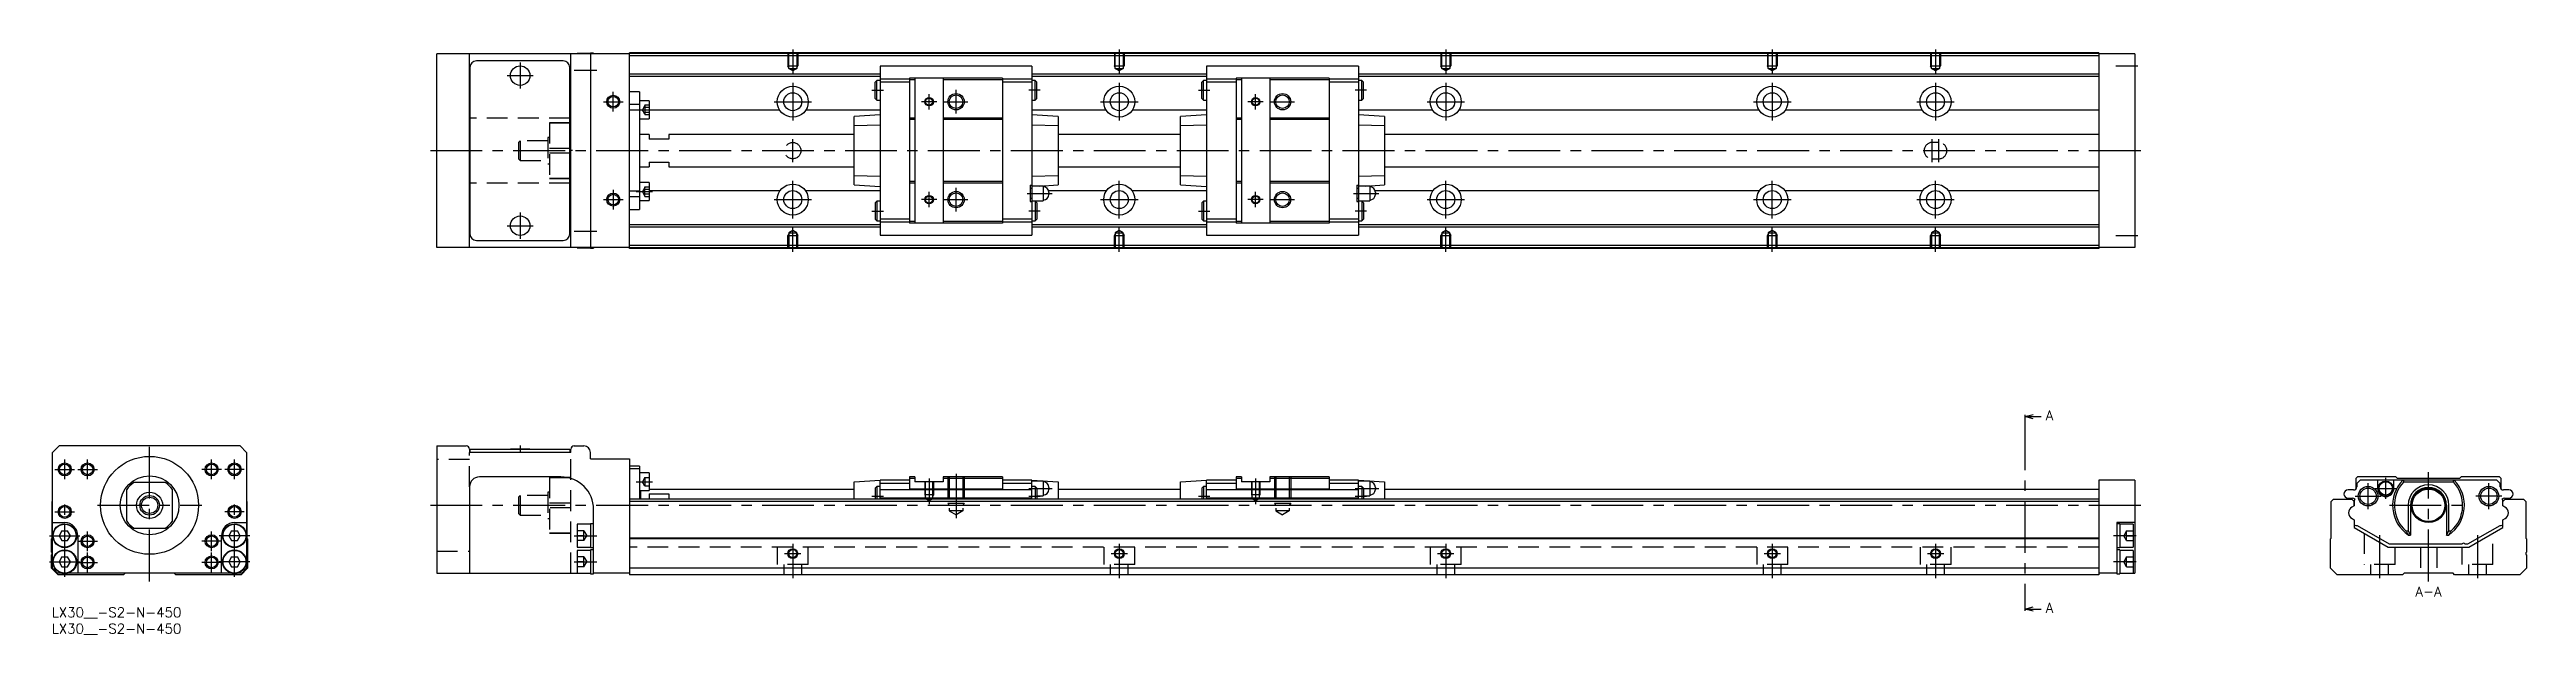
# Model space of a CAD drawing. Extents: x -1 to 758, y -8 to 171.
import ezdxf

# ---------------------------------------------------------------- set-up
doc = ezdxf.new("R2010")
doc.units = 0
doc.header["$LTSCALE"] = 0.5
doc.linetypes.add('CENTER', pattern=[50.8, 31.75, -6.35, 6.35, -6.35])
doc.linetypes.add('DASHED', pattern=[19.05, 12.7, -6.35])
for name, color, linetype in [('MSM_CENTER', 1, 'CENTER'), ('MSM_CONTINUOUS', 7, 'CONTINUOUS'), ('MSM_DASHED', 4, 'DASHED'), ('MSM_NARROW', 5, 'CONTINUOUS'), ('MSM_PART_NUMBER', 7, 'CONTINUOUS')]:
    doc.layers.add(name, color=color, linetype=linetype)
doc.styles.get("Standard").update_dxf_attribs({"font": 'txt.shx', "height": 3, "bigfont": 'bigfont.shx'})

msp = doc.modelspace()

# ---------------------------------------------------------------- linework, layer by layer
at = {"layer": 'MSM_CENTER'}
for p, q in [((143.5, 167), (143.5, 159)), ((227, 171), (227, 163.49)), ((327, 171), (327, 163.49)), ((427, 171), (427, 163.49)), ((527, 171), (527, 163.49)), ((577, 171), (577, 163.49)), ((139.5, 163), (147.5, 163)), ((160, 164.7), (167, 164.7)), ((227, 160.75), (227, 149.25)), ((327, 160.75), (327, 149.25)), ((427, 160.75), (427, 149.25)), ((527, 160.75), (527, 149.25)), ((577, 160.75), (577, 149.25)), ((632.25, 166), (639, 166)), ((169, 155), (175, 155)), ((172, 152), (172, 158)), ((179, 152.55), (184, 152.55)), ((221.25, 155), (232.75, 155)), ((251.25, 158.5), (254.75, 158.5)), ((271.11, 155), (266.39, 155)), ((268.75, 152.63), (268.75, 157.36)), ((273.38, 155), (280.62, 155)), ((277, 151.37), (277, 158.62)), ((302.75, 158.5), (299.25, 158.5)), ((321.25, 155), (332.75, 155)), ((351.25, 158.5), (354.75, 158.5)), ((371.11, 155), (366.39, 155)), ((368.75, 152.63), (368.75, 157.36)), ((373.38, 155), (380.62, 155)), ((402.75, 158.5), (399.25, 158.5)), ((421.25, 155), (432.75, 155)), ((521.25, 155), (532.75, 155)), ((571.25, 155), (582.75, 155)), ((116, 140), (640, 140)), ((227, 136.5), (227, 143.5)), ((576, 136.5), (576, 143.5)), ((578, 136.5), (578, 143.5)), ((227, 119.25), (227, 130.75)), ((327, 119.25), (327, 130.75)), ((427, 119.25), (427, 130.75)), ((527, 119.25), (527, 130.75)), ((577, 119.25), (577, 130.75)), ((169, 125), (175, 125)), ((172, 128), (172, 122)), ((179, 127.44), (184, 127.44)), ((221.25, 125), (232.75, 125)), ((251.25, 121.5), (254.75, 121.5)), ((271.11, 125), (266.39, 125)), ((268.75, 122.63), (268.75, 127.36)), ((273.38, 125), (280.62, 125)), ((277, 121.37), (277, 128.62)), ((298.75, 126.9), (306.45, 126.9)), ((302.75, 121.5), (299.25, 121.5)), ((321.25, 125), (332.75, 125)), ((351.25, 121.5), (354.75, 121.5)), ((371.11, 125), (366.39, 125)), ((368.75, 122.63), (368.75, 127.36)), ((373.38, 125), (380.62, 125)), ((398.75, 126.9), (406.45, 126.9)), ((402.75, 121.5), (399.25, 121.5)), ((421.25, 125), (432.75, 125)), ((521.25, 125), (532.75, 125)), ((571.25, 125), (582.75, 125)), ((139.5, 117), (147.5, 117)), ((143.5, 121), (143.5, 113)), ((160, 115.3), (167, 115.3)), ((227, 109), (227, 116.51)), ((327, 109), (327, 116.51)), ((427, 109), (427, 116.51)), ((527, 109), (527, 116.51)), ((577, 109), (577, 116.51)), ((632.25, 114), (639, 114)), ((604.38, 58), (604.38, 0)), ((30, 8), (30, 51.5)), ((143.5, 49.6), (143.5, 47.49)), ((1, 42.3), (7, 42.3)), ((4, 39.3), (4, 45.3)), ((8, 42.3), (14, 42.3)), ((11, 39.3), (11, 45.3)), ((52, 42.3), (46, 42.3)), ((49, 39.3), (49, 45.3)), ((59, 42.3), (53, 42.3)), ((56, 39.3), (56, 45.3)), ((179, 38.55), (184, 38.55)), ((268.75, 39.5), (268.75, 31.69)), ((277, 41), (277, 27.41)), ((368.75, 39.5), (368.75, 31.69)), ((709.5, 30.1), (709.5, 38.1)), ((714.9, 33.25), (714.9, 39.75)), ((728, 8), (728, 41.5)), ((746.5, 30.1), (746.5, 38.1)), ((4, 9.35), (4, 32.3)), ((14, 31.3), (46, 31.3)), ((56, 9.35), (56, 32.3)), ((116, 31.3), (640, 31.3)), ((251.25, 34.1), (254.75, 34.1)), ((299.25, 36.5), (306.45, 36.5)), ((299.25, 34.1), (302.75, 34.1)), ((351.25, 34.1), (354.75, 34.1)), ((399.25, 36.5), (406.45, 36.5)), ((399.25, 34.1), (402.75, 34.1)), ((705.5, 34.1), (713.5, 34.1)), ((711.65, 36.5), (718.15, 36.5)), ((716, 31.3), (740, 31.3)), ((750.5, 34.1), (742.5, 34.1)), ((1, 29.3), (7, 29.3)), ((11, 17.3), (11, 23.3)), ((49, 17.3), (49, 23.3)), ((59, 29.3), (53, 29.3)), ((-0.65, 22), (8.65, 22)), ((8, 20.3), (14, 20.3)), ((11, 10.8), (11, 16.8)), ((52, 20.3), (46, 20.3)), ((49, 10.8), (49, 16.8)), ((60.65, 22), (51.35, 22)), ((160, 22), (167, 22)), ((224.5, 16.5), (229.5, 16.5)), ((227, 19.5), (227, 9)), ((324.5, 16.5), (329.5, 16.5)), ((327, 19.5), (327, 9)), ((424.5, 16.5), (429.5, 16.5)), ((427, 19.5), (427, 9)), ((524.5, 16.5), (529.5, 16.5)), ((527, 19.5), (527, 9)), ((574.5, 16.5), (579.5, 16.5)), ((577, 19.5), (577, 9)), ((638.5, 22), (631.5, 22)), ((713, 22.18), (713, 9)), ((743, 22.18), (743, 9)), ((-0.65, 14), (8.65, 14)), ((8, 13.8), (14, 13.8)), ((52, 13.8), (46, 13.8)), ((60.65, 14), (51.35, 14)), ((160, 14), (167, 14)), ((638.5, 14), (631.5, 14))]:
    msp.add_line(p, q, dxfattribs=at)
at = {"layer": 'MSM_CONTINUOUS'}
for p, q in [((118, 110.3), (118, 169.7)), ((177, 169.7), (118, 169.7)), ((128, 110.3), (128, 169.7)), ((156.7, 167.5), (130.1, 167.5)), ((159, 110.3), (159, 169.7)), ((161, 169.75), (161, 169.7)), ((165, 169.75), (161, 169.75)), ((166, 169.9), (165, 169.9)), ((165, 169.9), (165, 110.1)), ((166, 169.9), (166, 169.7)), ((627, 170), (177, 170)), ((177, 110), (177, 170)), ((627, 169.8), (177, 169.8)), ((627, 169.1), (177, 169.1)), ((627, 170), (627, 110)), ((638, 169.7), (627, 169.7)), ((638, 169.7), (638, 110.3)), ((128.1, 165.5), (128.1, 114.5)), ((158.7, 114.5), (158.7, 165.5)), ((253.75, 163.45), (177, 163.45)), ((253.75, 162.75), (177, 162.75)), ((252.75, 161.5), (252.25, 161)), ((252.25, 156), (252.25, 161)), ((252.75, 155.5), (252.75, 161.5)), ((253.75, 161.5), (252.75, 161.5)), ((300.25, 165.9), (253.75, 165.9)), ((253.75, 165.9), (253.75, 114.1)), ((262.75, 161.95), (253.75, 161.95)), ((262.75, 160.95), (253.75, 160.95)), ((262.75, 162.25), (262.75, 117.75)), ((291.25, 162.25), (262.75, 162.25)), ((264.4, 161.75), (262.75, 161.75)), ((264.4, 162.25), (264.4, 117.75)), ((273.1, 162.25), (273.1, 117.75)), ((291.25, 161.75), (273.1, 161.75)), ((291.25, 162.25), (291.25, 117.75)), ((300.25, 161.95), (291.25, 161.95)), ((300.25, 160.95), (291.25, 160.95)), ((300.25, 165.9), (300.25, 114.1)), ((353.75, 163.45), (300.25, 163.45)), ((353.75, 162.75), (300.25, 162.75)), ((301.25, 161.5), (300.25, 161.5)), ((301.75, 161), (301.25, 161.5)), ((301.25, 155.5), (301.25, 161.5)), ((301.75, 156), (301.75, 161)), ((352.75, 161.5), (352.25, 161)), ((352.25, 156), (352.25, 161)), ((352.75, 155.5), (352.75, 161.5)), ((353.75, 161.5), (352.75, 161.5)), ((400.25, 165.9), (353.75, 165.9)), ((353.75, 165.9), (353.75, 114.1)), ((362.75, 161.95), (353.75, 161.95)), ((362.75, 160.95), (353.75, 160.95)), ((362.75, 162.25), (362.75, 117.75)), ((391.25, 162.25), (362.75, 162.25)), ((364.4, 161.75), (362.75, 161.75)), ((364.4, 162.25), (364.4, 117.75)), ((373.1, 162.25), (373.1, 117.75)), ((391.25, 161.75), (373.1, 161.75)), ((391.25, 162.25), (391.25, 117.75)), ((400.25, 161.95), (391.25, 161.95)), ((400.25, 160.95), (391.25, 160.95)), ((400.25, 165.9), (400.25, 114.1)), ((627, 163.45), (400.25, 163.45)), ((627, 162.75), (400.25, 162.75)), ((401.25, 161.5), (400.25, 161.5)), ((401.75, 161), (401.25, 161.5)), ((401.25, 155.5), (401.25, 161.5)), ((401.75, 156), (401.75, 161)), ((128, 158.2), (128.1, 158.2)), ((158.7, 158.2), (159, 158.2)), ((180, 158), (177, 158)), ((180, 154.13), (177, 154.13)), ((180, 152.38), (177, 152.38)), ((180, 158), (180, 122)), ((183, 155.3), (180, 155.3)), ((183, 155.3), (183, 149.8)), ((223.05, 152.36), (183, 152.36)), ((253.75, 152.36), (230.95, 152.36)), ((252.25, 156), (252.75, 155.5)), ((252.75, 155.5), (253.75, 155.5)), ((300.25, 155.5), (301.25, 155.5)), ((323.05, 152.36), (300.25, 152.36)), ((301.25, 155.5), (301.75, 156)), ((353.75, 152.36), (330.95, 152.36)), ((352.25, 156), (352.75, 155.5)), ((352.75, 155.5), (353.75, 155.5)), ((400.25, 155.5), (401.25, 155.5)), ((423.05, 152.36), (400.25, 152.36)), ((401.25, 155.5), (401.75, 156)), ((523.05, 152.36), (430.95, 152.36)), ((573.05, 152.36), (530.95, 152.36)), ((627, 152.36), (580.95, 152.36)), ((128.1, 150), (128, 150)), ((159, 150), (158.7, 150)), ((159, 148.5), (158.7, 148.5)), ((159, 148.47), (158.7, 148.47)), ((180, 149.8), (183, 149.8)), ((183, 145), (180, 145)), ((183, 145), (183, 143.5)), ((189, 145), (189, 143.5)), ((245.75, 145), (189, 145)), ((253.75, 151), (245.75, 150.47)), ((245.75, 129.53), (245.75, 150.47)), ((253.75, 147.86), (245.75, 147.6)), ((264.4, 150), (262.75, 150)), ((264.4, 149.5), (262.75, 149.5)), ((291.25, 150), (273.1, 150)), ((291.25, 149.5), (273.1, 149.5)), ((308.25, 150.47), (300.25, 151)), ((308.25, 147.6), (300.25, 147.86)), ((308.25, 150.47), (308.25, 129.53)), ((345.75, 145), (308.25, 145)), ((353.75, 151), (345.75, 150.47)), ((345.75, 129.53), (345.75, 150.47)), ((353.75, 147.86), (345.75, 147.6)), ((364.4, 150), (362.75, 150)), ((364.4, 149.5), (362.75, 149.5)), ((391.25, 150), (373.1, 150)), ((391.25, 149.5), (373.1, 149.5)), ((408.25, 150.47), (400.25, 151)), ((408.25, 147.6), (400.25, 147.86)), ((408.25, 150.47), (408.25, 129.53)), ((627, 145), (408.25, 145)), ((158.7, 140.72), (159, 140.72)), ((159, 139.28), (158.7, 139.28)), ((189, 143.5), (183, 143.5)), ((128.1, 130), (128, 130)), ((159, 131.53), (158.7, 131.53)), ((159, 131.5), (158.7, 131.5)), ((159, 130), (158.7, 130)), ((180, 135), (183, 135)), ((183, 130.19), (180, 130.19)), ((183, 136.5), (189, 136.5)), ((183, 136.5), (183, 135)), ((183, 130.19), (183, 124.69)), ((189, 136.5), (189, 135)), ((189, 135), (245.75, 135)), ((245.75, 132.4), (253.75, 132.14)), ((245.75, 129.53), (253.75, 129)), ((264.4, 130.5), (262.75, 130.5)), ((264.4, 130), (262.75, 130)), ((291.25, 130.5), (273.1, 130.5)), ((291.25, 130), (273.1, 130)), ((299.75, 129.4), (299.75, 124.4)), ((299.75, 129.4), (300.25, 129.4)), ((300.25, 132.14), (308.25, 132.4)), ((303.7, 129.15), (300.25, 129.15)), ((302.51, 129.15), (308.25, 129.53)), ((303.7, 129.15), (303.7, 124.65)), ((308.25, 135), (345.75, 135)), ((345.75, 132.4), (353.75, 132.14)), ((345.75, 129.53), (353.75, 129)), ((364.4, 130.5), (362.75, 130.5)), ((364.4, 130), (362.75, 130)), ((391.25, 130.5), (373.1, 130.5)), ((391.25, 130), (373.1, 130)), ((399.75, 129.4), (399.75, 124.4)), ((399.75, 129.4), (400.25, 129.4)), ((400.25, 132.14), (408.25, 132.4)), ((403.7, 129.15), (400.25, 129.15)), ((402.51, 129.15), (408.25, 129.53)), ((403.7, 129.15), (403.7, 124.65)), ((408.25, 135), (627, 135)), ((128.1, 121.8), (128, 121.8)), ((159, 121.8), (158.7, 121.8)), ((180, 127.62), (177, 127.62)), ((180, 125.87), (177, 125.87)), ((177, 122), (180, 122)), ((180, 124.69), (183, 124.69)), ((223.05, 127.64), (183, 127.64)), ((253.75, 127.64), (230.95, 127.64)), ((252.75, 124.5), (252.25, 124)), ((252.25, 124), (252.25, 119)), ((253.75, 124.5), (252.75, 124.5)), ((252.75, 124.5), (252.75, 118.5)), ((300.25, 128.4), (299.75, 128.4)), ((299.75, 125.4), (300.25, 125.4)), ((299.75, 124.4), (300.25, 124.4)), ((300.25, 124.65), (303.7, 124.65)), ((301.25, 124.5), (300.25, 124.5)), ((301.25, 124.5), (301.25, 118.5)), ((301.75, 124), (301.25, 124.5)), ((301.75, 124), (301.75, 119)), ((323.05, 127.64), (305.39, 127.64)), ((305.45, 127.2), (305.45, 126.6)), ((353.75, 127.64), (330.95, 127.64)), ((352.75, 124.5), (352.25, 124)), ((352.25, 124), (352.25, 119)), ((353.75, 124.5), (352.75, 124.5)), ((352.75, 124.5), (352.75, 118.5)), ((400.25, 128.4), (399.75, 128.4)), ((399.75, 125.4), (400.25, 125.4)), ((399.75, 124.4), (400.25, 124.4)), ((400.25, 124.65), (403.7, 124.65)), ((401.25, 124.5), (400.25, 124.5)), ((401.25, 124.5), (401.25, 118.5)), ((401.75, 124), (401.25, 124.5)), ((401.75, 124), (401.75, 119)), ((423.05, 127.64), (405.39, 127.64)), ((405.45, 127.2), (405.45, 126.6)), ((523.05, 127.64), (430.95, 127.64)), ((573.05, 127.64), (530.95, 127.64)), ((627, 127.64), (580.95, 127.64)), ((253.75, 117.25), (177, 117.25)), ((253.75, 116.55), (177, 116.55)), ((252.25, 119), (252.75, 118.5)), ((252.75, 118.5), (253.75, 118.5)), ((262.75, 119.05), (253.75, 119.05)), ((262.75, 118.05), (253.75, 118.05)), ((253.75, 114.1), (300.25, 114.1)), ((264.4, 118.25), (262.75, 118.25)), ((291.25, 117.75), (262.75, 117.75)), ((291.25, 118.25), (273.1, 118.25)), ((300.25, 119.05), (291.25, 119.05)), ((300.25, 118.05), (291.25, 118.05)), ((300.25, 118.5), (301.25, 118.5)), ((353.75, 117.25), (300.25, 117.25)), ((353.75, 116.55), (300.25, 116.55)), ((301.25, 118.5), (301.75, 119)), ((352.25, 119), (352.75, 118.5)), ((352.75, 118.5), (353.75, 118.5)), ((362.75, 119.05), (353.75, 119.05)), ((362.75, 118.05), (353.75, 118.05)), ((353.75, 114.1), (400.25, 114.1)), ((364.4, 118.25), (362.75, 118.25)), ((391.25, 117.75), (362.75, 117.75)), ((391.25, 118.25), (373.1, 118.25)), ((400.25, 119.05), (391.25, 119.05)), ((400.25, 118.05), (391.25, 118.05)), ((400.25, 118.5), (401.25, 118.5)), ((627, 117.25), (400.25, 117.25)), ((627, 116.55), (400.25, 116.55)), ((401.25, 118.5), (401.75, 119)), ((177, 110.3), (118, 110.3)), ((130.1, 112.5), (156.7, 112.5)), ((161, 110.3), (161, 110.25)), ((161, 110.25), (165, 110.25)), ((165, 110.1), (166, 110.1)), ((166, 110.3), (166, 110.1)), ((627, 110.9), (177, 110.9)), ((627, 110.2), (177, 110.2)), ((627, 110), (177, 110)), ((638, 110.3), (627, 110.3)), ((604.38, 58.5), (606.88, 59.17)), ((604.38, 59), (604.38, 58)), ((606.88, 57.83), (604.38, 58.5)), ((604.38, 58.5), (609.38, 58.5)), ((2.3, 49.5), (0.3, 47.5)), ((0.3, 12), (0.3, 47.5)), ((57.7, 49.5), (2.3, 49.5)), ((59.7, 47.5), (57.7, 49.5)), ((59.7, 47.5), (59.7, 12)), ((118, 49.5), (118, 10.5)), ((118, 49.5), (127, 49.5)), ((128, 48.5), (128, 47.5)), ((159, 47.5), (128, 47.5)), ((128.1, 48.5), (128.1, 47.5)), ((128.1, 48.5), (158.7, 48.5)), ((140.5, 48.6), (146.5, 48.6)), ((140.5, 48.6), (140.5, 48.5)), ((146.5, 48.5), (146.5, 48.6)), ((158.7, 48.5), (158.7, 47.5)), ((159, 47.5), (159, 48.5)), ((160, 49.5), (163, 49.5)), ((165, 45.5), (165, 47.5)), ((34.82, 38.3), (25.18, 38.3)), ((156, 40), (131, 40)), ((165, 45.5), (177, 45.5)), ((177, 45.5), (177, 10)), ((180, 43.3), (177, 43.3)), ((180, 42.45), (177, 42.45)), ((180, 43.3), (180, 33.2)), ((183, 41.3), (180, 41.3)), ((183, 41.3), (183, 35.8)), ((245.75, 38.5), (253.75, 39)), ((245.75, 33.2), (245.75, 38.5)), ((262.75, 39), (253.75, 39)), ((253.75, 33.2), (253.75, 39)), ((262.75, 38), (253.75, 38)), ((262.75, 40), (262.75, 36.29)), ((264.4, 40), (262.75, 40)), ((264.4, 39.5), (262.75, 39.5)), ((264.4, 40), (264.4, 38.5)), ((273.1, 38.5), (264.4, 38.5)), ((273.1, 40), (273.1, 38.5)), ((291.25, 40), (273.1, 40)), ((291.25, 39.5), (273.1, 39.5)), ((291.25, 40), (291.25, 36.29)), ((300.25, 39), (291.25, 39)), ((300.25, 38), (291.25, 38)), ((300.25, 39), (308.25, 38.5)), ((300.25, 33.2), (300.25, 39)), ((303.7, 38.75), (300.25, 38.75)), ((303.7, 38.75), (303.7, 34.25)), ((308.25, 38.5), (308.25, 33.2)), ((345.75, 38.5), (353.75, 39)), ((345.75, 33.2), (345.75, 38.5)), ((362.75, 39), (353.75, 39)), ((353.75, 33.2), (353.75, 39)), ((362.75, 38), (353.75, 38)), ((362.75, 40), (362.75, 36.29)), ((364.4, 40), (362.75, 40)), ((364.4, 39.5), (362.75, 39.5)), ((364.4, 40), (364.4, 38.5)), ((373.1, 38.5), (364.4, 38.5)), ((373.1, 40), (373.1, 38.5)), ((391.25, 40), (373.1, 40)), ((391.25, 39.5), (373.1, 39.5)), ((391.25, 40), (391.25, 36.29)), ((400.25, 39), (391.25, 39)), ((400.25, 38), (391.25, 38)), ((400.25, 39), (408.25, 38.5)), ((400.25, 33.2), (400.25, 39)), ((403.7, 38.75), (400.25, 38.75)), ((403.7, 38.75), (403.7, 34.25)), ((408.25, 38.5), (408.25, 33.2)), ((627, 39), (627, 10)), ((638, 39), (627, 39)), ((638, 39), (638, 10.5)), ((706.25, 40), (705.75, 39.5)), ((705.75, 39.5), (705.75, 36.29)), ((707.05, 39), (706.05, 38)), ((706.05, 38), (706.05, 37)), ((718, 40), (706.25, 40)), ((748.95, 39), (707.05, 39)), ((712.4, 39), (712.4, 36.5)), ((717.4, 36.5), (717.4, 39)), ((718.5, 39.5), (718, 40)), ((737.5, 39.5), (718.5, 39.5)), ((720.14, 39), (720.4, 38.5)), ((720.4, 38.5), (735.6, 38.5)), ((735.6, 38.5), (735.86, 39)), ((738, 40), (737.5, 39.5)), ((749.75, 40), (738, 40)), ((749.95, 38), (748.95, 39)), ((750.25, 39.5), (749.75, 40)), ((749.95, 37), (749.95, 38)), ((750.25, 36.29), (750.25, 39.5)), ((0.2, 32.5), (0.3, 32.6)), ((0.2, 21.2), (0.2, 32.5)), ((23, 26.48), (23, 36.12)), ((37, 26.48), (37, 36.12)), ((59.7, 32.6), (59.8, 32.5)), ((59.8, 32.5), (59.8, 21.2)), ((128, 37), (128, 10.5)), ((627, 33.2), (177, 33.2)), ((627, 32.5), (177, 32.5)), ((180, 35.8), (183, 35.8)), ((180.5, 33.2), (180.5, 35.8)), ((183, 36.3), (245.75, 36.3)), ((183, 34.87), (189, 34.87)), ((183, 34.87), (183, 33.2)), ((189, 34.87), (189, 33.2)), ((252.75, 37.1), (252.25, 36.6)), ((252.25, 36.6), (252.25, 33.2)), ((253.75, 37.1), (252.75, 37.1)), ((252.75, 37.1), (252.75, 33.2)), ((300.25, 36), (253.75, 36)), ((300.25, 33.5), (253.75, 33.5)), ((291.25, 36.29), (262.75, 36.29)), ((301.25, 37.1), (300.25, 37.1)), ((301.75, 36.6), (301.25, 37.1)), ((301.25, 37.1), (301.25, 33.2)), ((301.75, 36.6), (301.75, 33.2)), ((301.75, 34.25), (303.7, 34.25)), ((305.45, 36.8), (305.45, 36.2)), ((308.25, 36.3), (345.75, 36.3)), ((352.75, 37.1), (352.25, 36.6)), ((352.25, 36.6), (352.25, 33.2)), ((353.75, 37.1), (352.75, 37.1)), ((352.75, 37.1), (352.75, 33.2)), ((400.25, 36), (353.75, 36)), ((400.25, 33.5), (353.75, 33.5)), ((391.25, 36.29), (362.75, 36.29)), ((401.25, 37.1), (400.25, 37.1)), ((401.75, 36.6), (401.25, 37.1)), ((401.25, 37.1), (401.25, 33.2)), ((401.75, 36.6), (401.75, 33.2)), ((401.75, 34.25), (403.7, 34.25)), ((405.45, 36.8), (405.45, 36.2)), ((408.25, 36.3), (627, 36.3)), ((698.2, 32.5), (698.9, 33.2)), ((698.2, 21.2), (698.2, 32.5)), ((698.9, 33.2), (704.55, 33.2)), ((705.05, 36), (703.35, 36)), ((703.35, 33.5), (704.75, 33.5)), ((705.25, 31.15), (704.5, 30.72)), ((704.55, 33.2), (705.25, 32.5)), ((705.2, 32.55), (705.2, 32.7)), ((705.2, 32.7), (705.2, 32.55)), ((705.25, 32.5), (705.2, 32.55)), ((705.25, 31.15), (705.25, 32.5)), ((705.25, 32.5), (705.25, 31.15)), ((721.74, 31.3), (721.74, 23.45)), ((722.5, 31.3), (722.5, 22.2)), ((733.5, 31.3), (733.5, 22.2)), ((734.26, 23.45), (734.26, 31.3)), ((750.75, 32.5), (751.45, 33.2)), ((750.75, 32.5), (750.8, 32.55)), ((750.75, 31.15), (750.75, 32.5)), ((750.75, 31.15), (750.75, 32.5)), ((751.4, 30.78), (750.75, 31.15)), ((751.4, 30.78), (750.75, 31.15)), ((750.8, 32.7), (750.8, 32.55)), ((750.8, 32.55), (750.8, 32.7)), ((752.65, 36), (750.95, 36)), ((751.25, 33.5), (752.65, 33.5)), ((751.45, 33.2), (757.1, 33.2)), ((757.1, 33.2), (757.8, 32.5)), ((757.8, 32.5), (757.8, 21.2)), ((0.3, 26), (4, 26)), ((3.13, 23.5), (2.27, 22)), ((3.13, 23.5), (4.87, 23.5)), ((5.73, 22), (4.87, 23.5)), ((25.18, 24.3), (34.82, 24.3)), ((55.13, 23.5), (54.27, 22)), ((55.13, 23.5), (56.87, 23.5)), ((56, 26), (59.7, 26)), ((57.73, 22), (56.87, 23.5)), ((165, 25.5), (161, 25.5)), ((161, 25.5), (161, 18.5)), ((166, 25.65), (165, 25.65)), ((165, 25.65), (165, 18.35)), ((166, 10.35), (166, 30)), ((638, 26), (632.5, 26)), ((632.5, 26), (632.5, 10.35)), ((633.5, 25.65), (632.5, 25.65)), ((633.5, 25.65), (633.5, 18.35)), ((637.5, 25.5), (633.5, 25.5)), ((637.5, 25.5), (637.5, 18.5)), ((704.6, 27.22), (705.25, 26.85)), ((705.25, 26.85), (705.25, 24.5)), ((705.25, 24.5), (715.64, 18.5)), ((705.7, 25.16), (706.1, 25.16)), ((706.1, 25.16), (715.91, 19.5)), ((721.07, 23.45), (721.74, 23.45)), ((721.74, 23.45), (722.5, 22.2)), ((733.5, 22.2), (734.26, 23.45)), ((734.26, 23.45), (734.93, 23.45)), ((740.09, 19.5), (749.9, 25.16)), ((740.36, 18.5), (750.75, 24.5)), ((749.9, 25.16), (750.3, 25.16)), ((750.75, 26.85), (751.5, 27.28)), ((750.75, 26.85), (751.5, 27.28)), ((750.75, 25.45), (750.75, 26.85)), ((750.75, 24.5), (750.75, 26.85)), ((0, 21), (0.2, 21.2)), ((0, 16.9), (0, 21)), ((0, 12), (0, 16.1)), ((2.27, 22), (3.13, 20.5)), ((3.13, 15.5), (2.27, 14)), ((3.13, 20.5), (4.87, 20.5)), ((3.13, 15.5), (4.87, 15.5)), ((4.87, 20.5), (5.73, 22)), ((5.73, 14), (4.87, 15.5)), ((8, 22), (8, 10.5)), ((52, 10.5), (52, 22)), ((54.27, 22), (55.13, 20.5)), ((55.13, 15.5), (54.27, 14)), ((55.13, 20.5), (56.87, 20.5)), ((55.13, 15.5), (56.87, 15.5)), ((56.87, 20.5), (57.73, 22)), ((57.73, 14), (56.87, 15.5)), ((59.8, 21.2), (60, 21)), ((60, 21), (60, 12)), ((161, 18.5), (165, 18.5)), ((165, 17.5), (161, 17.5)), ((161, 17.5), (161, 10.5)), ((165, 18.35), (166, 18.35)), ((166, 17.65), (165, 17.65)), ((165, 17.65), (165, 10.35)), ((627, 21.2), (177, 21.2)), ((627, 21), (177, 21)), ((632.5, 18.35), (633.5, 18.35)), ((633.5, 17.65), (632.5, 17.65)), ((633.5, 18.5), (637.5, 18.5)), ((633.5, 17.65), (633.5, 10.35)), ((637.5, 17.5), (633.5, 17.5)), ((637.5, 17.5), (637.5, 10.5)), ((698, 21), (698.2, 21.2)), ((698, 12), (698, 21)), ((715.64, 18.5), (740.36, 18.5)), ((715.91, 19.5), (738.35, 19.5)), ((721.82, 22.2), (722.5, 22.2)), ((733.5, 22.2), (734.18, 22.2)), ((739.15, 19.5), (740.09, 19.5)), ((757.8, 21.2), (758, 21)), ((758, 21), (758, 16.9)), ((758, 16.1), (758, 12)), ((2, 10), (0, 12)), ((1.8, 10.5), (0.3, 12)), ((2.96, 10.5), (1.8, 10.5)), ((22, 10), (2, 10)), ((2.27, 14), (3.13, 12.5)), ((3.13, 12.5), (4.87, 12.5)), ((4.87, 12.5), (5.73, 14)), ((54.96, 10.5), (5.04, 10.5)), ((22.5, 10.5), (22, 10)), ((38, 10), (37.5, 10.5)), ((58, 10), (38, 10)), ((54.27, 14), (55.13, 12.5)), ((55.13, 12.5), (56.87, 12.5)), ((56.87, 12.5), (57.73, 14)), ((58.2, 10.5), (57.04, 10.5)), ((60, 12), (58, 10)), ((59.7, 12), (58.2, 10.5)), ((118, 10.5), (165, 10.5)), ((165, 10.35), (166, 10.35)), ((177, 10.5), (166, 10.5)), ((627, 12), (177, 12)), ((627, 10), (177, 10)), ((632.5, 10.5), (627, 10.5)), ((632.5, 10.35), (633.5, 10.35)), ((633.5, 10.5), (638, 10.5)), ((700, 10), (698, 12)), ((720, 10), (700, 10)), ((720.5, 10.5), (720, 10)), ((735.5, 10.5), (720.5, 10.5)), ((736, 10), (735.5, 10.5)), ((756, 10), (736, 10)), ((758, 12), (756, 10)), ((604.38, -0.5), (606.88, 0.17)), ((604.38, 0), (604.38, -1)), ((606.88, -1.17), (604.38, -0.5)), ((604.38, -0.5), (609.38, -0.5))]:
    msp.add_line(p, q, dxfattribs=at)
for centre, radius in [((143.5, 163), 3), ((227, 155), 4.75), ((327, 155), 4.75), ((427, 155), 4.75), ((527, 155), 4.75), ((577, 155), 4.75), ((172, 155), 1.62), ((227, 155), 2.75), ((268.75, 155), 1.06), ((268.75, 155), 1.06), ((277, 155), 2.07), ((277, 155), 2.07), ((327, 155), 2.75), ((368.75, 155), 1.06), ((368.75, 155), 1.06), ((377, 155), 2.07), ((377, 155), 2.07), ((427, 155), 2.75), ((527, 155), 2.75), ((577, 155), 2.75), ((227, 125), 4.75), ((327, 125), 4.75), ((427, 125), 4.75), ((527, 125), 4.75), ((577, 125), 4.75), ((172, 125), 1.62), ((227, 125), 2.75), ((268.75, 125), 1.06), ((268.75, 125), 1.06), ((277, 125), 2.07), ((277, 125), 2.07), ((327, 125), 2.75), ((368.75, 125), 1.06), ((368.75, 125), 1.06), ((377, 125), 2.07), ((377, 125), 2.07), ((427, 125), 2.75), ((527, 125), 2.75), ((577, 125), 2.75), ((143.5, 117), 3), ((30, 31.3), 15), ((4, 42.3), 1.62), ((11, 42.3), 1.62), ((30, 31.3), 9), ((49, 42.3), 1.62), ((56, 42.3), 1.62), ((714.9, 36.5), 2.25), ((714.9, 36.5), 2.05), ((4, 29.3), 1.62), ((30, 31.3), 4), ((30, 31.3), 3), ((30, 31.3), 2.5), ((56, 29.3), 1.62), ((709.5, 34.1), 3), ((709.5, 34.1), 2.5), ((728, 31.3), 5.3), ((728, 31.3), 5), ((746.5, 34.1), 3), ((746.5, 34.1), 2.5), ((4, 22), 3.65), ((4, 22), 3.5), ((56, 22), 3.65), ((56, 22), 3.5), ((4, 14), 3.65), ((4, 14), 3.5), ((11, 20.3), 1.62), ((11, 13.8), 1.62), ((49, 20.3), 1.62), ((49, 13.8), 1.62), ((56, 14), 3.65), ((56, 14), 3.5), ((227, 16.5), 1.23), ((327, 16.5), 1.23), ((427, 16.5), 1.23), ((527, 16.5), 1.23), ((577, 16.5), 1.23)]:
    msp.add_circle(centre, radius, dxfattribs=at)
for centre, radius, start, end in [((130.1, 165.5), 2, 90, 180), ((156.7, 165.5), 2, 0, 90), ((303.7, 127.2), 1.75, 0, 90), ((303.7, 126.6), 1.75, 270, 0), ((403.7, 127.2), 1.75, 0, 90), ((403.7, 126.6), 1.75, 270, 0), ((130.1, 114.5), 2, 180, 270), ((156.7, 114.5), 2, 270, 0), ((127, 48.5), 1, 0, 90), ((160, 48.5), 1, 90, 180), ((163, 47.5), 2, 0, 90), ((30, 31.3), 8.5, 124.56032, 145.43968), ((30, 31.3), 8.5, 34.56032, 55.43968), ((131, 37), 3, 90, 180), ((156, 30), 10, 0, 90), ((303.7, 36.8), 1.75, 0, 90), ((403.7, 36.8), 1.75, 0, 90), ((728, 31.3), 11, 135.573, 235.81959), ((728, 31.3), 10.47, 136.57129, 228.55525), ((728, 31.3), 11, 304.18041, 44.427), ((728, 31.3), 10.47, 311.44475, 43.42871), ((303.7, 36.2), 1.75, 270, 0), ((403.7, 36.2), 1.75, 270, 0), ((703.35, 34.75), 1.25, 90, 270), ((705.65, 28.85), 2.2, 121.45533, 176.01903), ((704.75, 32.5), 1, 41.23398, 90), ((705.05, 37), 1, 270, 0), ((705.7, 32.7), 0.5, 113.32535, 180), ((714.9, 36.5), 2.5, 180, 0), ((728, 31.3), 6.26, 0, 180), ((728, 31.3), 5.5, 0, 180), ((750.95, 37), 1, 180, 270), ((751.25, 32.5), 1, 90, 138.76602), ((750.3, 32.7), 0.5, 0, 66.67465), ((750.35, 28.85), 2.2, 3.98097, 61.45517), ((752.65, 34.75), 1.25, 270, 90), ((4, 22), 4, 0, 90), ((30, 31.3), 8.5, 214.56032, 235.43968), ((30, 31.3), 8.5, 304.56032, 325.43968), ((56, 22), 4, 90, 180), ((705.65, 29.15), 2.2, 183.98097, 241.45517), ((705.7, 25.66), 0.5, 205.84193, 270), ((729, 27.35), 8.83, 206.14749, 215.62533), ((727, 27.35), 8.84, 324.37545, 333.85173), ((750.3, 25.66), 0.5, 270, 334.15807), ((750.35, 29.15), 2.2, 301.45533, 356.01903), ((750.35, 29.15), 2.2, 301.45533, 356.01903), ((-0.3, 16.5), 0.5, 306.8699, 53.1301), ((738.75, 19.2), 0.5, 36.8699, 143.1301), ((758.3, 16.5), 0.5, 126.8699, 233.1301), ((2.3, 12.5), 2, 216.8699, 233.1301), ((57.7, 12.5), 2, 306.8699, 323.1301)]:
    msp.add_arc(centre, radius, start, end, dxfattribs=at)
at = {"layer": 'MSM_DASHED'}
for p, q in [((225.5, 170), (225.5, 166)), ((225.77, 165.2), (225.77, 170)), ((228.23, 170), (228.23, 165.2)), ((228.5, 170), (228.5, 166)), ((325.5, 170), (325.5, 166)), ((325.77, 165.2), (325.77, 170)), ((328.23, 170), (328.23, 165.2)), ((328.5, 170), (328.5, 166)), ((425.5, 170), (425.5, 166)), ((425.77, 165.2), (425.77, 170)), ((428.23, 170), (428.23, 165.2)), ((428.5, 170), (428.5, 166)), ((525.5, 170), (525.5, 166)), ((525.77, 165.2), (525.77, 170)), ((528.23, 170), (528.23, 165.2)), ((528.5, 170), (528.5, 166)), ((575.5, 170), (575.5, 166)), ((575.77, 165.2), (575.77, 170)), ((578.23, 170), (578.23, 165.2)), ((578.5, 170), (578.5, 166)), ((225.77, 165.53), (225.5, 166)), ((225.5, 166), (228.5, 166)), ((225.77, 165.2), (228.23, 165.2)), ((227, 164.49), (225.77, 165.2)), ((228.23, 165.2), (227, 164.49)), ((228.23, 165.53), (228.5, 166)), ((325.77, 165.53), (325.5, 166)), ((325.5, 166), (328.5, 166)), ((325.77, 165.2), (328.23, 165.2)), ((327, 164.49), (325.77, 165.2)), ((328.23, 165.2), (327, 164.49)), ((328.23, 165.53), (328.5, 166)), ((425.77, 165.53), (425.5, 166)), ((425.5, 166), (428.5, 166)), ((425.77, 165.2), (428.23, 165.2)), ((427, 164.49), (425.77, 165.2)), ((428.23, 165.2), (427, 164.49)), ((428.23, 165.53), (428.5, 166)), ((525.77, 165.53), (525.5, 166)), ((525.5, 166), (528.5, 166)), ((525.77, 165.2), (528.23, 165.2)), ((527, 164.49), (525.77, 165.2)), ((528.23, 165.2), (527, 164.49)), ((528.23, 165.53), (528.5, 166)), ((575.77, 165.53), (575.5, 166)), ((575.5, 166), (578.5, 166)), ((575.77, 165.2), (578.23, 165.2)), ((577, 164.49), (575.77, 165.2)), ((578.23, 165.2), (577, 164.49)), ((578.23, 165.53), (578.5, 166)), ((181.7, 153.8), (180.98, 152.55)), ((181.7, 151.3), (180.98, 152.55)), ((181.7, 154), (183, 154)), ((181.7, 154), (181.7, 151.11)), ((181.7, 153.28), (183, 153.28)), ((181.7, 151.83), (183, 151.83)), ((158.7, 150), (128.1, 150)), ((152.5, 148.5), (152.5, 131.5)), ((158.7, 148.5), (152.5, 148.5)), ((158.7, 148.47), (152.5, 148.47)), ((181.7, 151.11), (183, 151.11)), ((143.5, 143), (143, 142.5)), ((143, 142.5), (143, 137.5)), ((143, 137.5), (143.5, 137)), ((143.5, 143), (143.5, 137)), ((152, 143), (143.5, 143)), ((143.5, 137), (152, 137)), ((152, 144), (152, 136)), ((152.5, 144), (152, 144)), ((152.5, 140.72), (158.7, 140.72)), ((158.7, 139.28), (152.5, 139.28)), ((159.5, 140), (159, 140)), ((578, 142.5), (576, 142.5)), ((576, 137.5), (578, 137.5)), ((158.7, 130), (128.1, 130)), ((152, 136), (152.5, 136)), ((152.5, 131.53), (158.7, 131.53)), ((152.5, 131.5), (158.7, 131.5)), ((181.7, 128.69), (180.98, 127.44)), ((181.7, 126.19), (180.98, 127.44)), ((181.7, 128.89), (183, 128.89)), ((181.7, 126), (181.7, 128.89)), ((181.7, 128.17), (183, 128.17)), ((181.7, 126.72), (183, 126.72)), ((181.7, 126), (183, 126)), ((225.77, 114.47), (225.5, 114)), ((225.5, 110), (225.5, 114)), ((225.5, 114), (228.5, 114)), ((227, 115.51), (225.77, 114.8)), ((225.77, 114.8), (225.77, 110)), ((225.77, 114.8), (228.23, 114.8)), ((228.23, 114.8), (227, 115.51)), ((228.23, 110), (228.23, 114.8)), ((228.23, 114.47), (228.5, 114)), ((228.5, 110), (228.5, 114)), ((325.77, 114.47), (325.5, 114)), ((325.5, 110), (325.5, 114)), ((325.5, 114), (328.5, 114)), ((327, 115.51), (325.77, 114.8)), ((325.77, 114.8), (325.77, 110)), ((325.77, 114.8), (328.23, 114.8)), ((328.23, 114.8), (327, 115.51)), ((328.23, 110), (328.23, 114.8)), ((328.23, 114.47), (328.5, 114)), ((328.5, 110), (328.5, 114)), ((425.77, 114.47), (425.5, 114)), ((425.5, 110), (425.5, 114)), ((425.5, 114), (428.5, 114)), ((427, 115.51), (425.77, 114.8)), ((425.77, 114.8), (425.77, 110)), ((425.77, 114.8), (428.23, 114.8)), ((428.23, 114.8), (427, 115.51)), ((428.23, 110), (428.23, 114.8)), ((428.23, 114.47), (428.5, 114)), ((428.5, 110), (428.5, 114)), ((525.77, 114.47), (525.5, 114)), ((525.5, 110), (525.5, 114)), ((525.5, 114), (528.5, 114)), ((527, 115.51), (525.77, 114.8)), ((525.77, 114.8), (525.77, 110)), ((525.77, 114.8), (528.23, 114.8)), ((528.23, 114.8), (527, 115.51)), ((528.23, 110), (528.23, 114.8)), ((528.23, 114.47), (528.5, 114)), ((528.5, 110), (528.5, 114)), ((575.77, 114.47), (575.5, 114)), ((575.5, 110), (575.5, 114)), ((575.5, 114), (578.5, 114)), ((577, 115.51), (575.77, 114.8)), ((575.77, 114.8), (575.77, 110)), ((575.77, 114.8), (578.23, 114.8)), ((578.23, 114.8), (577, 115.51)), ((578.23, 110), (578.23, 114.8)), ((578.23, 114.47), (578.5, 114)), ((578.5, 110), (578.5, 114)), ((128, 37), (128, 47.5)), ((159, 10.5), (159, 47.5)), ((128, 45.3), (118, 45.3)), ((152.5, 39.8), (152.5, 22.8)), ((159, 39.8), (152.5, 39.8)), ((159, 39.77), (152.5, 39.77)), ((181.7, 39.8), (180.98, 38.55)), ((181.7, 37.3), (180.98, 38.55)), ((181.7, 39.8), (183, 39.8)), ((181.7, 39.8), (181.7, 37.3)), ((181.7, 38.55), (183, 38.55)), ((267.45, 38.5), (267.45, 34.5)), ((267.69, 33.3), (267.69, 38.5)), ((269.81, 38.5), (269.81, 33.3)), ((270.05, 38.5), (270.05, 34.5)), ((274.5, 40), (274.5, 32)), ((274.93, 40), (274.93, 29.6)), ((279.07, 40), (279.07, 29.6)), ((279.5, 40), (279.5, 32)), ((367.45, 38.5), (367.45, 34.5)), ((367.69, 33.3), (367.69, 38.5)), ((369.81, 38.5), (369.81, 33.3)), ((370.05, 38.5), (370.05, 34.5)), ((374.5, 40), (374.5, 32)), ((374.93, 40), (374.93, 29.6)), ((379.07, 40), (379.07, 29.6)), ((379.5, 40), (379.5, 32)), ((143.5, 34.3), (143, 33.8)), ((143, 33.8), (143, 28.8)), ((143.5, 34.3), (143.5, 28.3)), ((152, 34.3), (143.5, 34.3)), ((152, 35.3), (152, 27.3)), ((152.5, 35.3), (152, 35.3)), ((152.5, 32.02), (159, 32.02)), ((159, 30.58), (152.5, 30.58)), ((181.7, 37.3), (183, 37.3)), ((270.05, 34.5), (267.45, 34.5)), ((267.45, 34.5), (267.69, 34.08)), ((268.75, 32.69), (267.69, 33.3)), ((267.69, 33.3), (269.81, 33.3)), ((269.81, 33.3), (268.75, 32.69)), ((270.05, 34.5), (269.81, 34.08)), ((274.5, 32), (279.5, 32)), ((274.5, 32), (274.93, 31.25)), ((279.5, 32), (279.07, 31.25)), ((370.05, 34.5), (367.45, 34.5)), ((367.45, 34.5), (367.69, 34.08)), ((368.75, 32.69), (367.69, 33.3)), ((367.69, 33.3), (369.81, 33.3)), ((369.81, 33.3), (368.75, 32.69)), ((370.05, 34.5), (369.81, 34.08)), ((374.5, 32), (379.5, 32)), ((374.5, 32), (374.93, 31.25)), ((379.5, 32), (379.07, 31.25)), ((143, 28.8), (143.5, 28.3)), ((143.5, 28.3), (152, 28.3)), ((152, 27.3), (152.5, 27.3)), ((152.5, 22.83), (159, 22.83)), ((152.5, 22.8), (159, 22.8)), ((163, 23.5), (161, 23.5)), ((163, 20.5), (163, 23.5)), ((163, 23.5), (163.87, 22)), ((279.07, 29.6), (274.93, 29.6)), ((274.93, 29.6), (277, 28.41)), ((279.07, 29.6), (277, 28.41)), ((379.07, 29.6), (374.93, 29.6)), ((374.93, 29.6), (377, 28.41)), ((379.07, 29.6), (377, 28.41)), ((635.5, 23.5), (634.63, 22)), ((635.5, 20.5), (635.5, 23.5)), ((635.5, 23.5), (637.5, 23.5)), ((708.25, 22.77), (708.25, 13.2)), ((747.75, 13.2), (747.75, 22.77)), ((118, 17.3), (128, 17.3)), ((163, 22), (161, 22)), ((163, 20.5), (161, 20.5)), ((163, 15.5), (161, 15.5)), ((163, 20.5), (163.87, 22)), ((163, 12.5), (163, 15.5)), ((163, 15.5), (163.87, 14)), ((627, 18.5), (177, 18.5)), ((222.25, 18.5), (222.25, 13.2)), ((231.75, 13.2), (231.75, 18.5)), ((322.25, 18.5), (322.25, 13.2)), ((331.75, 13.2), (331.75, 18.5)), ((422.25, 18.5), (422.25, 13.2)), ((431.75, 13.2), (431.75, 18.5)), ((522.25, 18.5), (522.25, 13.2)), ((531.75, 13.2), (531.75, 18.5)), ((572.25, 18.5), (572.25, 13.2)), ((581.75, 13.2), (581.75, 18.5)), ((635.5, 20.5), (634.63, 22)), ((635.5, 15.5), (634.63, 14)), ((635.5, 22), (637.5, 22)), ((635.5, 20.5), (637.5, 20.5)), ((635.5, 12.5), (635.5, 15.5)), ((635.5, 15.5), (637.5, 15.5)), ((717.75, 13.2), (717.75, 18.5)), ((725.5, 18.5), (725.5, 10.5)), ((730.5, 18.5), (730.5, 10.5)), ((738.25, 18.5), (738.25, 13.2)), ((163, 14), (161, 14)), ((163, 12.5), (161, 12.5)), ((163, 12.5), (163.87, 14)), ((231.75, 13.2), (222.25, 13.2)), ((224.25, 13.2), (224.25, 10)), ((229.75, 10), (229.75, 13.2)), ((331.75, 13.2), (322.25, 13.2)), ((324.25, 13.2), (324.25, 10)), ((329.75, 10), (329.75, 13.2)), ((431.75, 13.2), (422.25, 13.2)), ((424.25, 13.2), (424.25, 10)), ((429.75, 10), (429.75, 13.2)), ((531.75, 13.2), (522.25, 13.2)), ((524.25, 13.2), (524.25, 10)), ((529.75, 10), (529.75, 13.2)), ((581.75, 13.2), (572.25, 13.2)), ((574.25, 13.2), (574.25, 10)), ((579.75, 10), (579.75, 13.2)), ((635.5, 12.5), (634.63, 14)), ((635.5, 14), (637.5, 14)), ((635.5, 12.5), (637.5, 12.5)), ((717.75, 13.2), (708.25, 13.2)), ((710.25, 13.2), (710.25, 10)), ((715.75, 10), (715.75, 13.2)), ((747.75, 13.2), (738.25, 13.2)), ((740.25, 13.2), (740.25, 10)), ((745.75, 10), (745.75, 13.2))]:
    msp.add_line(p, q, dxfattribs=at)
msp.add_circle((227, 140), 2.5, dxfattribs=at)
for centre, start, end in [((576, 140), 90, 270), ((578, 140), 270, 90)]:
    msp.add_arc(centre, 2.5, start, end, dxfattribs=at)
at = {"layer": 'MSM_NARROW'}
for centre, radius in [((172, 155), 2), ((268.75, 155), 1.3), ((277, 155), 2.5), ((368.75, 155), 1.3), ((377, 155), 2.5), ((172, 125), 2), ((268.75, 125), 1.3), ((277, 125), 2.5), ((368.75, 125), 1.3), ((377, 125), 2.5), ((4, 42.3), 2), ((11, 42.3), 2), ((49, 42.3), 2), ((56, 42.3), 2), ((4, 29.3), 2), ((56, 29.3), 2), ((11, 20.3), 2), ((11, 13.8), 2), ((49, 20.3), 2), ((49, 13.8), 2), ((227, 16.5), 1.5), ((327, 16.5), 1.5), ((427, 16.5), 1.5), ((527, 16.5), 1.5), ((577, 16.5), 1.5)]:
    msp.add_circle(centre, radius, dxfattribs=at)

# ---------------------------------------------------------------- texts
at = {"layer": 'MSM_PART_NUMBER'}
for s, p in [('A', (610.79, 57.37)), ('LX30__-S2-N-450', (0, -3)), ('A', (610.79, -1.63)), ('A-A', (724.01, 3.36)), ('LX30__-S2-N-450', (0, -8))]:
    msp.add_text(s, height=3, dxfattribs=at).set_placement(p)

doc.saveas('drawing.dxf')
